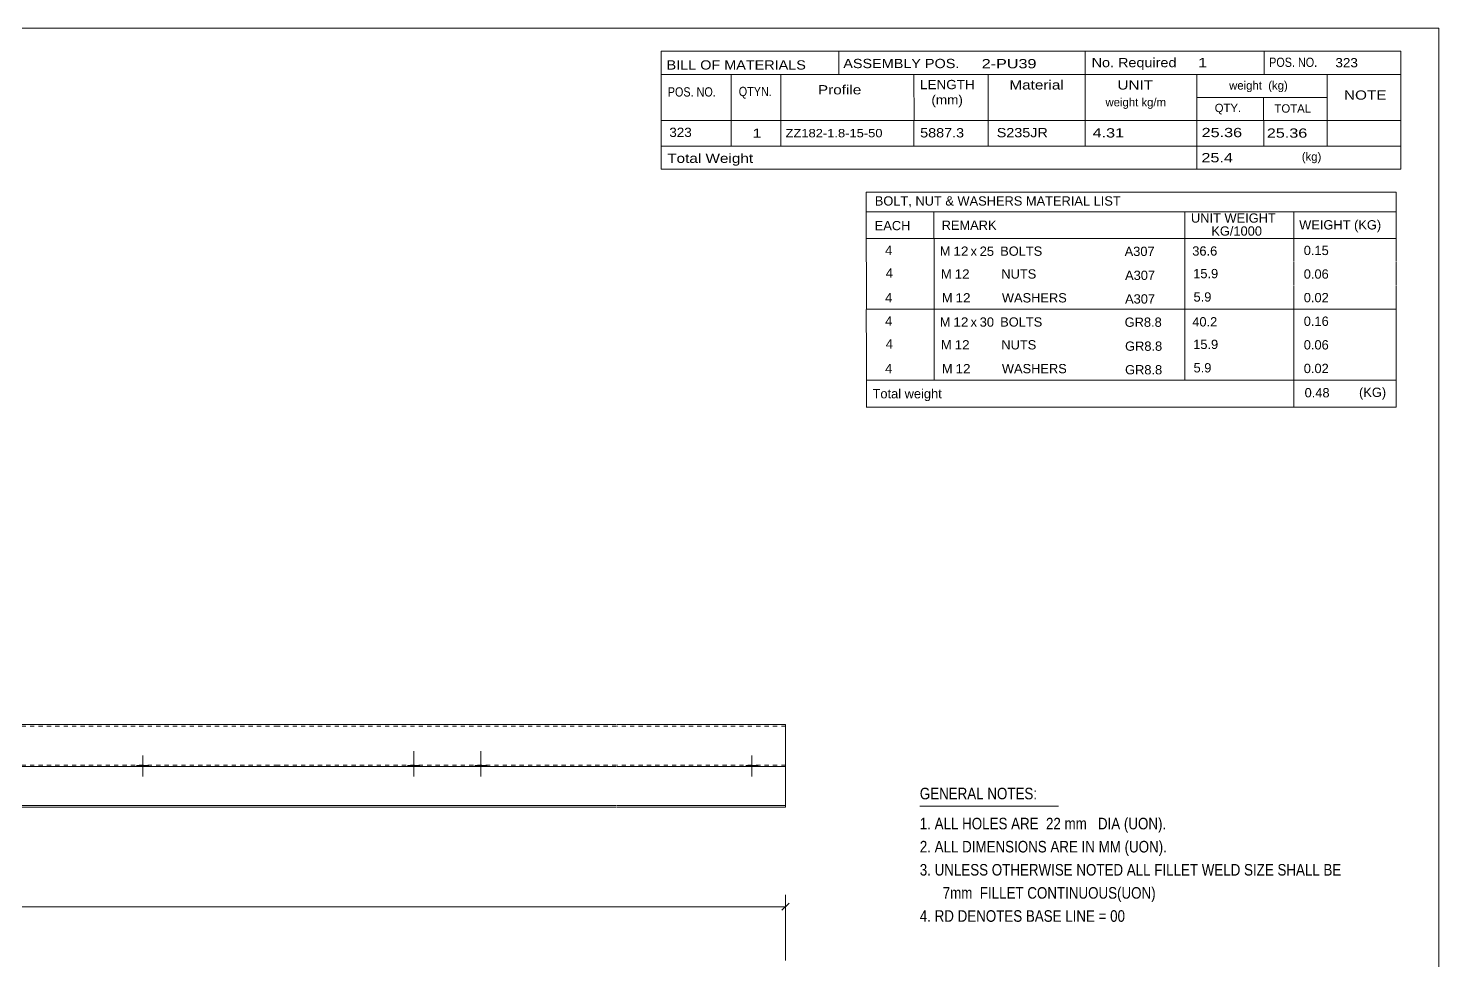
# Model space of a CAD drawing. Header units: millimetres. Extents: x 2 to 579, y 1 to 405.
# Drawn here: x 243.3 to 579, y 183 to 405 of the extents above; entities that cross this region are included whole.
import ezdxf

# ---------------------------------------------------------------- set-up
doc = ezdxf.new("R2010")
doc.units = ezdxf.units.MM
doc.linetypes.add('XKITLINE00', pattern=[0])
doc.linetypes.add('XKITLINE01', pattern=[4, 1, -1, 1, -1])
for name, color, linetype, lineweight in [('Bolt', 3, 'Continuous', 0), ('Dimensions', 7, 'Continuous', 0), ('DrawingSheet', 5, 'Continuous', 0), ('OtherObjectType', 7, 'Continuous', 0), ('Part', 2, 'Continuous', 0)]:
    doc.layers.add(name, color=color, linetype=linetype, lineweight=lineweight)
doc.styles.add('ARIAL_NARROW', font='ARIALN.TTF')

# ---------------------------------------------------------------- blocks, each defined once
blk = doc.blocks.new('*A10')
at = {"layer": 'Bolt'}
for points in [[(333.67, 229.25), (333.67, 229.61), (336.47, 229.61), (336.47, 229.25)], [(333.67, 229.25), (333.67, 229.61), (336.47, 229.61), (336.47, 229.25)], [(349.67, 229.25), (349.67, 229.61), (352.47, 229.61), (352.47, 229.25)], [(349.67, 229.25), (349.67, 229.61), (352.47, 229.61), (352.47, 229.25)]]:
    blk.add_hatch(color=3, dxfattribs=at).paths.add_polyline_path(points, flags=17)
at = {"layer": 'Bolt', "color": 3, "linetype": 'XKITLINE00', "lineweight": 0}
for p, q in [((335.07, 232.93), (335.07, 226.93)), ((335.07, 232.93), (335.07, 226.93)), ((351.07, 232.93), (351.07, 226.93)), ((351.07, 232.93), (351.07, 226.93)), ((333.67, 229.61), (333.67, 229.25)), ((333.67, 229.61), (333.67, 229.25)), ((336.47, 229.61), (336.47, 229.25)), ((336.47, 229.61), (336.47, 229.25)), ((349.67, 229.61), (349.67, 229.25)), ((349.67, 229.61), (349.67, 229.25)), ((352.47, 229.61), (352.47, 229.25)), ((352.47, 229.61), (352.47, 229.25))]:
    blk.add_line(p, q, dxfattribs=at)
blk = doc.blocks.new('*A11')
at = {"layer": 'Bolt'}
for points in [[(269.19, 229.25), (269.19, 229.61), (271.99, 229.61), (271.99, 229.25)], [(269.19, 229.25), (269.19, 229.61), (271.99, 229.61), (271.99, 229.25)], [(414.16, 229.25), (414.16, 229.61), (416.96, 229.61), (416.96, 229.25)], [(414.16, 229.25), (414.16, 229.61), (416.96, 229.61), (416.96, 229.25)]]:
    blk.add_hatch(color=3, dxfattribs=at).paths.add_polyline_path(points, flags=17)
at = {"layer": 'Bolt', "color": 3, "linetype": 'XKITLINE00', "lineweight": 0}
for p, q in [((270.59, 231.93), (270.59, 226.93)), ((270.59, 231.93), (270.59, 226.93)), ((415.56, 231.93), (415.56, 226.93)), ((415.56, 231.93), (415.56, 226.93)), ((269.19, 229.61), (269.19, 229.25)), ((269.19, 229.61), (269.19, 229.25)), ((271.99, 229.61), (271.99, 229.25)), ((271.99, 229.61), (271.99, 229.25)), ((414.16, 229.61), (414.16, 229.25)), ((414.16, 229.61), (414.16, 229.25)), ((416.96, 229.61), (416.96, 229.25)), ((416.96, 229.61), (416.96, 229.25))]:
    blk.add_line(p, q, dxfattribs=at)
blk = doc.blocks.new('*A12')
at = {"layer": 'Part', "color": 2, "linetype": 'XKITLINE00', "lineweight": 0}
for p, q in [((302.78, 239.25), (238.39, 239.25)), ((383.27, 239.25), (302.88, 239.25)), ((423.56, 239.25), (383.37, 239.25)), ((423.56, 239.25), (423.56, 219.97)), ((302.78, 229.25), (238.39, 229.25)), ((383.27, 229.25), (302.88, 229.25)), ((423.56, 229.25), (383.37, 229.25)), ((238.39, 219.97), (302.78, 219.97)), ((302.78, 219.61), (238.39, 219.61)), ((302.88, 219.97), (383.27, 219.97)), ((383.27, 219.61), (302.88, 219.61)), ((383.37, 219.97), (423.56, 219.97)), ((423.56, 219.61), (383.37, 219.61)), ((423.56, 219.97), (423.56, 219.61))]:
    blk.add_line(p, q, dxfattribs=at)
at = {"layer": 'Part', "color": 7, "linetype": 'XKITLINE01', "lineweight": 0}
for p, q in [((302.78, 238.89), (238.39, 238.89)), ((383.27, 238.89), (302.88, 238.89)), ((423.56, 238.89), (383.37, 238.89)), ((302.78, 229.61), (238.39, 229.61)), ((383.27, 229.61), (302.88, 229.61)), ((423.56, 229.61), (383.37, 229.61))]:
    blk.add_line(p, q, dxfattribs=at)
blk = doc.blocks.new('*A13')
at = {"layer": 'DrawingSheet', "color": 5, "linetype": 'XKITLINE00', "lineweight": 0}
for p, q in [((579, 405), (5, 405)), ((579, 5), (579, 405))]:
    blk.add_line(p, q, dxfattribs=at)
blk = doc.blocks.new('*A14')
at = {"layer": 'OtherObjectType', "color": 7, "linetype": 'XKITLINE00', "lineweight": 0}
for p, q in [((442.76, 365.95), (442.75, 354.95)), ((442.76, 365.95), (568.88, 365.95)), ((568.88, 365.95), (568.88, 354.95)), ((442.75, 361.3), (568.88, 361.3)), ((458.87, 361.31), (458.87, 354.95)), ((518.57, 361.31), (518.57, 354.95)), ((544.47, 361.29), (544.47, 354.95)), ((442.76, 354.92), (442.76, 349.42)), ((442.77, 354.95), (568.88, 354.95)), ((458.92, 354.95), (458.92, 349.33)), ((518.57, 354.95), (518.57, 349.33)), ((544.5, 354.95), (544.5, 349.45)), ((568.88, 354.95), (568.88, 349.45)), ((442.79, 349.33), (442.79, 343.72)), ((458.95, 349.33), (458.95, 343.71)), ((518.57, 349.33), (518.57, 343.71)), ((544.5, 349.33), (544.5, 343.83)), ((568.88, 349.33), (568.88, 343.83)), ((442.79, 343.7), (442.79, 338.13)), ((458.95, 343.71), (458.95, 338.09)), ((518.57, 343.71), (518.57, 338.09)), ((544.5, 343.71), (544.5, 338.1)), ((568.88, 343.71), (568.88, 338.1)), ((568.88, 338.1), (442.75, 338.13)), ((442.76, 338.06), (442.76, 332.56)), ((458.92, 338.09), (458.92, 332.47)), ((518.57, 338.09), (518.57, 332.47)), ((544.5, 338.09), (544.5, 332.59)), ((568.88, 338.09), (568.88, 332.59)), ((442.79, 332.47), (442.79, 326.86)), ((458.95, 332.47), (458.95, 326.86)), ((518.57, 332.47), (518.57, 326.86)), ((544.5, 332.47), (544.5, 326.97)), ((568.88, 332.47), (568.88, 326.97)), ((442.79, 326.84), (442.79, 321.27)), ((458.95, 326.85), (458.95, 321.24)), ((518.57, 326.86), (518.57, 321.24)), ((544.5, 326.85), (544.5, 321.25)), ((568.88, 326.85), (568.88, 321.24)), ((568.88, 321.24), (442.75, 321.27)), ((442.78, 321.24), (442.78, 314.83)), ((442.85, 321.23), (568.87, 321.24)), ((544.5, 321.2), (544.5, 314.79)), ((568.87, 321.21), (568.87, 314.79)), ((442.77, 314.79), (568.87, 314.79))]:
    blk.add_line(p, q, dxfattribs=at)
at = {"layer": 'OtherObjectType', "color": 7, "style": 'ARIAL_NARROW'}
for s, width, p in [('BOLT, NUT & WASHERS MATERIAL LIST', 1.211571, (444.79, 362.79)), ('REMARK', 1.211571, (460.7, 357.01)), ('UNIT WEIGHT', 1.211571, (520.03, 358.72)), ('WEIGHT (KG)', 1.211571, (545.78, 357.1)), ('EACH', 1.211571, (444.78, 356.92)), (' KG/1000', 1.211571, (524.02, 355.63)), ('4', 1.211571, (447.26, 351.05)), ('M', 1.211571, (460.26, 350.85)), ('12', 1.275, (463.5, 350.83)), ('x', 1.211571, (467.58, 350.83)), ('25', 1.211571, (469.76, 350.82)), ('BOLTS', 1.211571, (474.63, 350.84)), ('A307', 1.211571, (504.25, 350.79)), ('36.6', 1.211571, (520.34, 350.88)), ('0.15', 1.211571, (546.87, 351.01)), ('4', 1.211571, (447.4, 345.61)), ('M', 1.211571, (460.54, 345.41)), ('12', 1.275, (463.78, 345.39)), ('NUTS', 1.211571, (474.91, 345.41)), ('A307', 1.211571, (504.35, 345.09)), ('15.9', 1.211571, (520.56, 345.5)), ('0.06', 1.211571, (546.87, 345.39)), ('4', 1.211571, (447.24, 339.74)), ('M', 1.211571, (460.76, 339.74)), ('12', 1.275, (464, 339.72)), ('WASHERS', 1.211571, (475.04, 339.73)), ('A307', 1.211571, (504.35, 339.47)), ('5.9', 1.211571, (520.64, 339.94)), ('0.02', 1.211571, (546.87, 339.78)), ('4', 1.211571, (447.26, 334.2)), ('M', 1.211571, (460.26, 333.99)), ('12', 1.275, (463.5, 333.97)), ('x', 1.211571, (467.58, 333.97)), ('30', 1.211571, (469.76, 333.96)), ('BOLTS', 1.211571, (474.63, 333.98)), ('GR8.8', 1.211571, (504.25, 333.93)), ('40.2', 1.211571, (520.34, 334.02)), ('0.16', 1.211571, (546.87, 334.16)), ('4', 1.211571, (447.4, 328.75)), ('M', 1.211571, (460.54, 328.56)), ('12', 1.275, (463.78, 328.54)), ('NUTS', 1.211571, (474.91, 328.55)), ('GR8.8', 1.211571, (504.35, 328.23)), ('15.9', 1.211571, (520.56, 328.65)), ('0.06', 1.211571, (546.87, 328.54)), ('4', 1.211571, (447.24, 322.88)), ('M', 1.211571, (460.76, 322.88)), ('12', 1.275, (464, 322.86)), ('WASHERS', 1.211571, (475.04, 322.88)), ('GR8.8', 1.211571, (504.35, 322.61)), ('5.9', 1.211571, (520.64, 323.08)), ('0.02', 1.211571, (546.87, 322.92)), ('Total weight', 1.211571, (444.26, 316.91)), ('0.48', 1.211571, (547.07, 317.14)), ('(KG)', 1.211571, (560.02, 317.24))]:
    blk.add_text(s, height=2.2, dxfattribs=dict(at, width=width)).set_placement(p)
blk = doc.blocks.new('*A15')
at = {"layer": 'OtherObjectType', "color": 7, "linetype": 'XKITLINE00', "lineweight": 0}
blk.add_line((455.5, 219.82), (488.5, 219.82), dxfattribs=at)
at = {"layer": 'OtherObjectType', "color": 7, "style": 'ARIAL_NARROW', "width": 1.008832}
for s, p in [('GENERAL NOTES:', (455.5, 221.47)), ('1. ALL HOLES ARE  22 mm   DIA (UON).', (455.5, 214.32)), ('2. ALL DIMENSIONS ARE IN MM (UON).', (455.5, 208.82)), ('3. UNLESS OTHERWISE NOTED ALL FILLET WELD SIZE SHALL BE', (455.5, 203.32)), ('7mm  FILLET CONTINUOUS(UON)', (460.95, 197.82)), ('4. RD DENOTES BASE LINE = 00', (455.5, 192.32))]:
    blk.add_text(s, height=2.75, dxfattribs=at).set_placement(p)
blk = doc.blocks.new('*A19')
at = {"layer": 'OtherObjectType', "color": 7, "linetype": 'XKITLINE00', "lineweight": 0}
for p, q in [((393.98, 399.5), (569.98, 399.5)), ((393.98, 399.5), (393.98, 388.5)), ((494.85, 394), (494.85, 399.5)), ((569.98, 394), (569.98, 399.5)), ((436.26, 399.42), (436.26, 393.87)), ((537.43, 393.96), (537.43, 399.42)), ((393.98, 394), (569.98, 394)), ((410.64, 394), (410.64, 383)), ((422.4, 393.98), (422.4, 383.03)), ((454.12, 393.99), (454.13, 383)), ((471.78, 393.98), (471.78, 383)), ((494.85, 393.98), (494.85, 383)), ((521.43, 394), (521.43, 383)), ((552.42, 394), (552.42, 383)), ((569.98, 394), (569.98, 388.5)), ((393.98, 388.5), (393.98, 383)), ((521.45, 388.52), (552.45, 388.52)), ((537.28, 388.52), (537.28, 383)), ((569.98, 388.5), (569.98, 383)), ((393.98, 383), (569.98, 383)), ((393.98, 383), (393.98, 376.95)), ((410.63, 383), (410.63, 376.95)), ((422.44, 382.99), (422.44, 376.95)), ((454.12, 383), (454.11, 376.95)), ((471.79, 383), (471.79, 376.95)), ((494.87, 383), (494.87, 376.95)), ((521.44, 383), (521.44, 376.95)), ((537.33, 382.95), (537.33, 376.95)), ((552.43, 383), (552.43, 376.95)), ((569.98, 383), (569.98, 376.95)), ((393.98, 376.95), (569.98, 376.95)), ((393.98, 376.95), (393.98, 371.45)), ((521.44, 376.95), (521.44, 371.45)), ((569.98, 376.95), (569.98, 371.45)), ((393.98, 371.45), (569.98, 371.45))]:
    blk.add_line(p, q, dxfattribs=at)
at = {"layer": 'OtherObjectType', "color": 7, "style": 'ARIAL_NARROW'}
for s, height, width, p in [('BILL OF MATERIALS', 2.2, 1.36, (395.25, 395.16)), ('ASSEMBLY POS.', 2.2, 1.36, (437.3, 395.5)), ('2-PU39', 2.2, 1.525501, (470.23, 395.46)), ('No. Required', 2.2, 1.36, (496.39, 395.72)), ('1', 2.2, 1.525501, (521.75, 395.72)), ('POS. NO.', 2.2, 1.02, (538.63, 395.79)), ('323', 2.2, 1.270501, (554.4, 395.69)), ('Material', 2.2, 1.445, (476.81, 390.41)), ('POS. NO.', 2.2, 1.02, (395.53, 388.74)), ('QTYN.', 2.2, 1.02, (412.42, 388.84)), ('Profile', 2.2, 1.445, (431.26, 389.25)), ('LENGTH', 2.2, 1.275, (455.54, 390.49)), ('UNIT', 2.2, 1.445, (502.52, 390.4)), ('weight  (kg)', 1.98, 1.19, (529.11, 390.39)), ('NOTE', 2.2, 1.445, (556.44, 387.99)), ('(mm)', 2.2, 1.275, (458.26, 386.86)), ('weight kg/m', 1.98, 1.19, (499.69, 386.4)), ('QTY.', 1.98, 1.19, (525.68, 385.03)), ('TOTAL', 1.98, 1.19, (539.9, 384.91)), ('323', 2.2, 1.270501, (395.89, 379.12)), ('1', 2.2, 1.525501, (415.71, 378.91)), ('ZZ182-1.8-15-50', 1.98, 1.355501, (423.56, 379.04)), ('5887.3', 2.2, 1.355501, (455.59, 379.01)), ('S235JR', 2.2, 1.355501, (473.81, 379.05)), ('4.31', 2.2, 1.525501, (496.62, 378.99)), ('25.36', 2.2, 1.525501, (522.57, 379.07)), ('25.36', 2.2, 1.525501, (538.08, 378.94)), ('Total Weight', 2.2, 1.445, (395.4, 372.94)), ('25.4', 2.2, 1.525501, (522.52, 373.09)), ('(kg)', 1.98, 1.19, (546.4, 373.46))]:
    blk.add_text(s, height=height, dxfattribs=dict(at, width=width)).set_placement(p)
blk = doc.blocks.new('*A27')
at = {"layer": 'Dimensions', "color": 7, "linetype": 'XKITLINE00', "lineweight": 0}
for p, q in [((423.56, 183.11), (423.56, 198.76)), ((17.5, 195.91), (423.56, 195.91)), ((424.41, 196.76), (422.71, 195.06))]:
    blk.add_line(p, q, dxfattribs=at)
at = {"layer": 'Dimensions', "color": 3}
blk.add_point((423.56, 195.91), dxfattribs=at)

msp = doc.modelspace()

# ---------------------------------------------------------------- block references
at = {"lineweight": 0}
for name in ['*A13', '*A19', '*A14', '*A11', '*A10', '*A15', '*A27']:
    msp.add_blockref(name, (0, 0), dxfattribs=at)
at = {"layer": 'Part', "lineweight": 0}
msp.add_blockref('*A12', (0, 0), dxfattribs=at)

doc.saveas('drawing.dxf')
